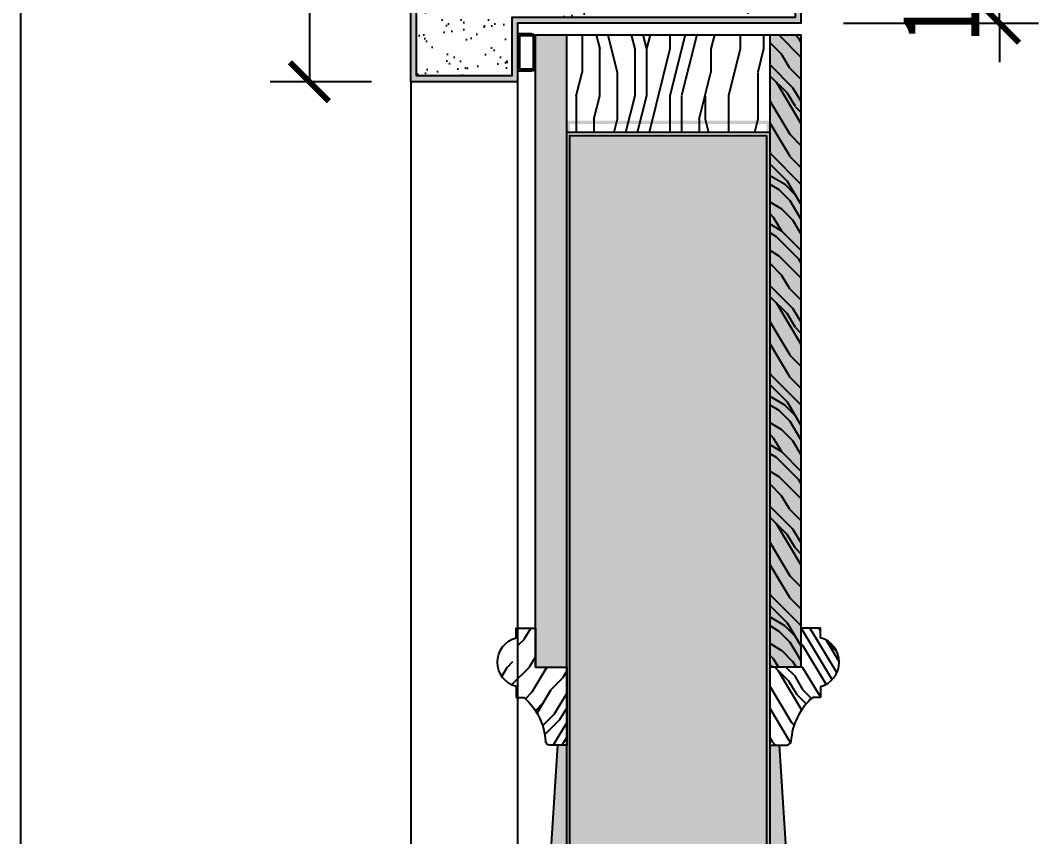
# Model space of a CAD drawing. Header units: millimetres. Extents: x 161920 to 181521, y -136232 to -127655.
# Drawn here: x 171160.9 to 171421.8, y -129039.7 to -128830.6 of the extents above; entities that cross this region are included whole.
import ezdxf

# ---------------------------------------------------------------- set-up
doc = ezdxf.new("R2010")
doc.units = ezdxf.units.MM
doc.header["$LTSCALE"] = 10
doc.header["$PDMODE"] = 3
doc.linetypes.add('AUDIT_D_050706142524-0', pattern=[0])
for name, color, linetype in [('D-Detail(节点图层)', 134, 'Continuous'), ('IDT-HATCH', 250, 'AUDIT_D_050706142524-0'), ('IRC-18Norm', 30, 'Continuous')]:
    doc.layers.add(name, color=color, linetype=linetype)
doc.styles.add('DIM', font='SimSun.ttf', dxfattribs={"width": 0.7})
doc.dimstyles.new('10', dxfattribs={"dimscale": 10, "dimtxt": 2, "dimasz": 1, "dimexe": 1, "dimexo": 1, "dimgap": 0.5, "dimtad": 1, "dimdec": 0, "dimzin": 0, "dimdsep": 46, "dimtxsty": 'DIM', "dimblk": 'ARCHTICK', "dimcen": 0, "dimclrd": 5, "dimclre": 5, "dimclrt": 35, "dimadec": 0, "dimazin": 0, "dimtfac": 0.5, "dimtdec": 0, "dimtix": 1, "dimtmove": 2, "dimatfit": 2, "dimldrblk": 'A', "dimfxl": 0, "dimtolj": 1, "dimtzin": 0, "dimlwd": -1, "dimlwe": -1, "dimarcsym": 0})

# ---------------------------------------------------------------- blocks, each defined once
blk = doc.blocks.new('ssdsdsggf')
at = {"layer": 'IDT-HATCH'}
h = blk.add_hatch(dxfattribs=at)
h.set_pattern_fill('木纹02', color=8, scale=10, angle=45, style=0, pattern_type=2)
h.set_pattern_definition([(45, (1434.317984681045, 3618.622296060334), (-28.2842712474619, 28.2842712474619), [8, -12, 4, -16]), (45, (1453.409867773073, 3639.128392714731), (-28.2842712474619, 28.2842712474619), [8, -32]), (45, (1449.167227085964, 3637.714179152375), (-28.2842712474619, 28.2842712474619), [4, -36]), (45, (1432.903771118676, 3622.864936747457), (-28.2842712474619, 28.2842712474619), [2, -28, 2, -8]), (45, (1441.389052492908, 3634.178645246444), (-28.2842712474619, 28.2842712474619), [8, -12, 2, -18]), (45, (1433.610877899868, 3627.814684215773), (-28.2842712474619, 28.2842712474619), [6, -34]), (45, (1439.974838930539, 3635.592858808828), (-28.2842712474619, 28.2842712474619), [12, -28]), (45, (1430.782450775114, 3627.814684215773), (-28.2842712474619, 28.2842712474619), [8, -32]), (45, (1441.389052492908, 3639.835499495923), (-28.2842712474619, 28.2842712474619), [20, -20]), (45, (1431.489557556291, 3632.76443168406), (-28.2842712474619, 28.2842712474619), [4, -12, 8, -16]), (45, (1450.581440648333, 3653.270528338457), (-28.2842712474619, 28.2842712474619), [8, -32]), (45, (1444.217479617662, 3648.32078087017), (-28.2842712474619, 28.2842712474619), [4, -36]), (45, (1437.853518586977, 3643.371033401883), (-28.2842712474619, 28.2842712474619), [4, -36]), (45, (1423.004276182059, 3629.93600455932), (-28.2842712474619, 28.2842712474619), [8, -32]), (45, (1436.439305024607, 3644.785246964238), (-28.2842712474619, 28.2842712474619), [8, -32]), (45, (1435.025091462223, 3646.199460526594), (-28.2842712474619, 28.2842712474619), [8, -8, 8, -16]), (45, (1427.95402365036, 3641.956819839499), (-28.2842712474619, 28.2842712474619), [4, -20, 8, -8]), (45, (1432.903771118676, 3648.32078087017), (-28.2842712474619, 28.2842712474619), [12, -28]), (45, (1431.489557556291, 3649.734994432554), (-28.2842712474619, 28.2842712474619), [8, -32]), (45, (1419.468742276127, 3639.128392714731), (-28.2842712474619, 28.2842712474619), [12, -16, 4, -8]), (45, (1418.054528713757, 3640.542606277115), (-28.2842712474619, 28.2842712474619), [20, -20]), (45, (1434.317984681045, 3658.220275806802), (-28.2842712474619, 28.2842712474619), [4, -36]), (45, (1425.12559652562, 3650.442101213746), (-28.2842712474619, 28.2842712474619), [8, -32]), (45, (1418.76163549495, 3645.492353745401), (-28.2842712474619, 28.2842712474619), [4, -16, 4, -16]), (45, (1415.226101589018, 3643.371033401883), (-28.2842712474619, 28.2842712474619), [4, -12, 8, -16]), (45, (1420.175849057305, 3649.734994432554), (-28.2842712474619, 28.2842712474619), [4, -20, 4, -12]), (45, (1425.12559652562, 3656.098955463225), (-28.2842712474619, 28.2842712474619), [12, -28]), (45, (1412.397674464264, 3646.199460526594), (-28.2842712474619, 28.2842712474619), [8, -32]), (45, (1425.832703306813, 3661.048702931512), (-28.2842712474619, 28.2842712474619), [4, -36]), (45, (1430.782450775114, 3667.412663962212), (-28.2842712474619, 28.2842712474619), [4, -36]), (59.03624347, (1451.995654210717, 3640.542606277115), (28.28427124768914, 28.28427124562037), [4.12, -160.80422104]), (59.03624347, (1448.460120304786, 3649.734994432554), (28.28427124768914, 28.28427124562037), [4.12, -160.80422104]), (59.03624347, (1428.661130431552, 3663.87713005628), (28.28427124768914, 28.28427124562037), [4.12, -160.80422104]), (59.03624347, (1430.782450775114, 3644.785246964238), (28.28427124768914, 28.28427124562037), [4.12, -160.80422104]), (59.03624347, (1432.196664337484, 3654.684741900841), (28.28427124768914, 28.28427124562037), [4.12, -160.80422104]), (59.03624347, (1437.146411805799, 3655.391848682033), (28.28427124768914, 28.28427124562037), [4.12, -160.80422104]), (59.03624347, (1418.054528713757, 3646.199460526594), (28.28427124768914, 28.28427124562037), [4.12, -160.80422104]), (59.03624347, (1430.782450775114, 3656.098955463225), (28.28427124768914, 28.28427124562037), [4.12, -160.80422104]), (59.03624347, (1447.045906742402, 3651.149207994909), (28.28427124768914, 28.28427124562037), [8.24, -156.68422104]), (59.03624347, (1442.096159274101, 3650.442101213746), (28.28427124768914, 28.28427124562037), [8.24, -156.68422104]), (59.03624347, (1440.681945711731, 3651.856314776101), (28.28427124768914, 28.28427124562037), [8.24, -156.68422104]), (210.96375653, (1441.389052492908, 3634.178645246444), (-28.28427124562037, -28.28427124768914), [4.119999999999999, -8.239999999999998, 4.119999999999999, -148.44422104]), (210.96375653, (1431.489557556291, 3632.76443168406), (-28.28427124562037, -28.28427124768914), [4.119999999999999, -160.80422104]), (210.96375653, (1418.76163549495, 3645.492353745401), (-28.28427124562037, -28.28427124768914), [8.239999999999998, -156.68422104]), (239.03624347, (1453.409867773073, 3639.128392714731), (-28.28427124768914, -28.28427124562037), [4.119999999999999, -160.80422104]), (30.96375652999995, (1459.066722022581, 3644.785246964238), (28.28427124562038, 28.28427124768913), [4.119999999999999, -160.80422104]), (30.96375652999995, (1440.681945711731, 3646.199460526594), (28.28427124562038, 28.28427124768913), [4.119999999999999, -160.80422104]), (30.96375652999995, (1441.389052492908, 3656.806062244417), (28.28427124562038, 28.28427124768913), [4.119999999999999, -160.80422104]), (30.96375652999995, (1427.95402365036, 3647.613674088978), (28.28427124562038, 28.28427124768913), [4.119999999999999, -160.80422104]), (30.96375652999995, (1421.590062619689, 3648.32078087017), (28.28427124562038, 28.28427124768913), [4.119999999999999, -160.80422104]), (30.96375652999995, (1423.004276182059, 3652.563421557294), (28.28427124562038, 28.28427124768913), [4.119999999999999, -160.80422104]), (30.96375652999995, (1427.95402365036, 3647.613674088978), (28.28427124562038, 28.28427124768913), [4.119999999999999, -160.80422104]), (30.96375652999995, (1432.196664337484, 3660.34159615032), (28.28427124562038, 28.28427124768913), [16.48, -148.44422104]), (30.96375652999995, (1434.317984681045, 3624.279150309812), (28.28427124562038, 28.28427124768913), [16.48, -148.44422104]), (30.96375652999995, (1435.025091462223, 3629.228897778128), (28.28427124562038, 28.28427124768913), [16.48, -148.44422104]), (30.96375652999995, (1436.439305024607, 3633.471538465252), (28.28427124562038, 28.28427124768913), [4.119999999999999, -8.239999999999998, 8.239999999999998, -144.32422104]), (30.96375652999995, (1434.317984681045, 3635.592858808828), (28.28427124562038, 28.28427124768913), [8.239999999999998, -8.239999999999998, 8.239999999999998, -140.20422104]), (30.96375652999995, (1428.661130431552, 3635.592858808828), (28.28427124562038, 28.28427124768913), [16.48, -148.44422104]), (30.96375652999995, (1423.711382963236, 3634.885752027636), (28.28427124562038, 28.28427124768913), [16.48, -148.44422104]), (30.96375652999995, (1422.297169400881, 3636.299965589991), (28.28427124562038, 28.28427124768913), [16.48, -148.44422104]), (30.96375652999995, (1433.610877899868, 3664.584236837472), (28.28427124562038, 28.28427124768913), [4.119999999999999, -160.80422104]), (30.96376752999999, (1433.610877899868, 3670.241091086951), (28.2842658154296, 28.28427667787887), [8.24, -156.68422104]), (30.96376752999999, (1418.054528713757, 3651.856314776101), (28.2842658154296, 28.28427667787887), [8.24, -156.68422104]), (30.96375753000003, (1439.974838930539, 3624.279150309812), (28.28427075196671, 28.2842717413428), [16.48, -148.44422104]), (30.96375753000003, (1437.146411805799, 3661.048702931512), (28.28427075196671, 28.2842717413428), [12.36, -152.56422104]), (30.96375753000003, (1442.096159274101, 3661.755809712704), (28.28427075196671, 28.2842717413428), [24.72, -140.20422104])])
edge = h.paths.add_edge_path()
edge.add_arc((55979.39305851867, -119555.1757793794), 16.3029122841269, 241.49248812038348, 250.7276556860831, ccw=False)
edge.add_arc((55979.37967211842, -119555.2540906065), 16.22772716918005, 220.9185292841003, 241.40205699300918, ccw=False)
edge.add_line((55967.11732496107, -119565.8830120603), (55967.11732496107, -119563.8830120603))
edge.add_line((55967.11732496107, -119563.8830120603), (55964.36732496105, -119563.8830120603))
edge.add_arc((55958.11732496105, -119565.6004663499), 6.481677964616869, 15.36520759784268, 164.6347924021573)
edge.add_line((55951.86732496105, -119563.8830120603), (55949.36732496105, -119563.8830120603))
edge.add_line((55949.36732496105, -119563.8830120603), (55949.36732496105, -119568.8830120603))
edge.add_line((55949.36732496105, -119568.8830120603), (55959.36732496105, -119568.8830120603))
edge.add_line((55959.36732496105, -119568.8830120603), (55959.36732496105, -119576.8830120603))
edge.add_line((55959.36732496105, -119576.8830120603), (55979.36732496105, -119576.8830120603))
edge.add_line((55979.36732496105, -119576.8830120603), (55979.36732496108, -119571.4699575336))
edge.add_arc((55979.75767708227, -119552.8609592611), 18.61309193777993, 252.0201423478587, 268.7983098703108, ccw=False)
at = {"layer": 'IRC-18Norm', "color": 2}
for p, q in [((55964.36732502887, -119563.8830120603, -3.585234520345086e-09), (55967.11732496105, -119563.8830120603, -3.585234520345086e-09)), ((55967.11732496105, -119563.8830120603, -3.585234520345086e-09), (55967.11732496105, -119565.8830120603, -3.585234520345086e-09))]:
    blk.add_line(p, q, dxfattribs=at)
at = {"layer": 'IRC-18Norm', "color": 2, "elevation": -3.585234520344903e-09}
blk.add_lwpolyline([(55951.86732496105, -119563.8830120603), (55949.36732496105, -119563.8830120603), (55949.36732496105, -119568.8830120603), (55959.36732496105, -119568.8830120603), (55959.36732496105, -119576.8830120603), (55979.36732496105, -119576.8830120603), (55979.36732496107, -119572.4976460992)], dxfattribs=at)
at = {"layer": 'IRC-18Norm', "color": 2}
for centre, radius, start, end in [((55958.11732496072, -119565.6004663495, -3.585234520345086e-09), 6.481677964208123, 15.36520756988729, 164.6347924050945), ((55979.33232733947, -119555.3128921416, -3.58523452034527e-09), 16.15344292092637, 220.8709191469896, 266.6889113185287), ((55978.18659283027, -119572.6058000652, -3.585234520344537e-09), 1.185675185306872, 5.233635352493456, 79.66292120064189)]:
    blk.add_arc(centre, radius, start, end, dxfattribs=at)
blk = doc.blocks.new('_ArchTick')
at = {"color": 0, "linetype": 'ByBlock', "const_width": 0.15}
blk.add_lwpolyline([(-0.5, -0.5), (0.5, 0.5)], dxfattribs=at)
blk = doc.blocks.new('*D107')
at = {"layer": 'D-Detail(节点图层)', "color": 5, "ltscale": 0.15}
for p, q in [((171250.9189878746, -128776.2911191786), (171224.960568054, -128776.2911191786)), ((171234.960568054, -128776.2911191786), (171234.960568054, -128846.2911191788)), ((171250.9189878747, -128846.2911191788), (171224.960568054, -128846.2911191788))]:
    blk.add_line(p, q, dxfattribs=at)
at = {"layer": 'Defpoints', "color": 0, "ltscale": 0.15}
for p in [(171260.9189878746, -128776.2911191786), (171234.960568054, -128846.2911191788), (171260.9189878747, -128846.2911191788)]:
    blk.add_point(p, dxfattribs=at)
at = {"layer": 'D-Detail(节点图层)', "color": 5, "ltscale": 0.15, "xscale": 10, "yscale": 10, "zscale": 10}
for p, rotation in [((171234.960568054, -128776.2911191786), 90), ((171234.960568054, -128846.2911191788), 270)]:
    blk.add_blockref('_ArchTick', p, dxfattribs=dict(at, rotation=rotation))
at = {"layer": 'D-Detail(节点图层)', "color": 35, "ltscale": 0.15, "insert": (171219.960568054, -128811.2911191787), "char_height": 20, "attachment_point": 5, "rotation": 90, "style": 'DIM'}
blk.add_mtext('\\A1;70', dxfattribs=at)
blk = doc.blocks.new('A')
for p, q in [((-1.435067392276324, 1.147654099946521), (-1.089590771724033, 1.437450103912852)), ((-1.089590771724033, 1.437450103912852), (0, 0)), ((-1.435067392276324, 1.147654099946521), (-0.3688396396728422, 0)), ((-0.3688396396728422, 3.637978807091713e-12), (-2.127066897330224, 0)), ((-1.435067392276324, -1.147654099946521), (-0.3688396396728422, 0)), ((-1.089590771724033, -1.437450103912852), (0, 0)), ((-1.435067392276324, -1.147654099946521), (-1.089590771724033, -1.437450103912852))]:
    blk.add_line(p, q)
for points in [[(-1.435067392276324, 1.147654099946521), (-1.089590771724033, 1.437450103912852), (-0.3688396396728422, 0), (0, 0)], [(-1.435067392276324, -1.147654099946521), (-1.089590771724033, -1.437450103912852), (-0.3688396396728422, 0), (0, 0)]]:
    blk.add_solid(points)
blk = doc.blocks.new('*D105')
at = {"layer": 'D-Detail(节点图层)', "color": 5, "ltscale": 0.15}
for p, q in [((171411.8100543781, -128821.2911191811), (171411.8100543781, -128811.2911191811)), ((171371.8100543781, -128821.2911191811), (171421.8100543781, -128821.2911191811)), ((171411.8100543781, -128831.2911191807), (171411.8100543781, -128821.2911191811)), ((171371.8100543781, -128831.2911191807), (171421.8100543781, -128831.2911191807)), ((171411.8100543781, -128831.2911191807), (171411.8100543781, -128841.2911191807))]:
    blk.add_line(p, q, dxfattribs=at)
at = {"layer": 'Defpoints', "color": 0, "ltscale": 0.15}
for p in [(171360.919303911, -128821.2911191811), (171411.8100543781, -128821.2911191811), (171360.9189878865, -128831.2911191807)]:
    blk.add_point(p, dxfattribs=at)
at = {"layer": 'D-Detail(节点图层)', "color": 5, "ltscale": 0.15, "xscale": 10, "yscale": 10, "zscale": 10}
for p, rotation in [((171411.8100543781, -128821.2911191811), 270), ((171411.8100543781, -128831.2911191807), 90)]:
    blk.add_blockref('_ArchTick', p, dxfattribs=dict(at, rotation=rotation))
at = {"layer": 'D-Detail(节点图层)', "color": 35, "ltscale": 0.15, "insert": (171396.8100543781, -128826.2911191809), "char_height": 20, "attachment_point": 5, "rotation": 90, "style": 'DIM'}
blk.add_mtext('\\A1;10', dxfattribs=at)

msp = doc.modelspace()

# ---------------------------------------------------------------- hatches: boundary and pattern name
at = {"layer": 'D-Detail(节点图层)', "ltscale": 0.15}
h = msp.add_hatch(color=251, dxfattribs=at)
h.paths.add_polyline_path([(171359.4189878864, -128776.2911191786), (171360.9189878863, -128776.2911191786), (171360.9189878864, -128831.2911191807), (171288.303155533, -128831.2911191787), (171288.303155533, -128846.2911191787), (171260.9189878746, -128846.2911191788), (171260.9189878746, -128776.2911191786)])
edge = h.paths.add_edge_path(flags=16)
edge.add_line((171262.4189878746, -128844.7911191788), (171262.4189878746, -128777.7911191788))
edge.add_line((171262.4189878746, -128777.7911191788), (171359.4189878861, -128777.7911191807))
edge.add_line((171359.4189878861, -128777.7911191807), (171359.4189878861, -128829.7911191807))
edge.add_line((171359.4189878861, -128829.7911191807), (171286.803155533, -128829.7911191787))
edge.add_line((171286.803155533, -128829.7911191787), (171286.803155533, -128844.7911191787))
edge.add_line((171286.803155533, -128844.7911191787), (171262.4189878746, -128844.7911191788))
edge.add_line((171262.4189878746, -128844.7911191788), (171262.4189878746, -128777.7911191788))
h = msp.add_hatch(dxfattribs=at)
h.set_pattern_fill('AR-SAND', color=251, scale=3, style=0)
h.set_pattern_definition([(37.50000000000001, (111721.7184378929, -9448.663800461218), (-0.2400046943976075, 7.341198559940135), [0, -5.7912, 0, -6.477, 0, -6.19125]), (7.499999999999999, (111721.7184378929, -9448.663800461218), (6.742849247070039, 10.75237650852531), [0, -3.1242, 0, -5.2197, 0, -2.00025]), (327.5, (111717.0321378929, -9448.663800461218), (11.86488555362187, 0.02155777017818417), [0, -1.905, 0, -6.858000000000001, 0, -8.9535]), (317.5, (111717.0321378929, -9448.663800461218), (11.45334678708446, 3.343939848858243), [0, -0.9525, 0, -4.4958, 0, -5.1435])])
edge = h.paths.add_edge_path()
edge.add_line((171262.4189878746, -128844.7911191788), (171262.4189878746, -128777.7911191788))
edge.add_line((171262.4189878746, -128777.7911191788), (171359.4189878861, -128777.7911191807))
edge.add_line((171359.4189878861, -128777.7911191807), (171359.4189878861, -128829.7911191807))
edge.add_line((171359.4189878861, -128829.7911191807), (171286.803155533, -128829.7911191787))
edge.add_line((171286.803155533, -128829.7911191787), (171286.803155533, -128844.7911191787))
edge.add_line((171286.803155533, -128844.7911191787), (171262.4189878746, -128844.7911191788))
edge.add_line((171262.4189878746, -128844.7911191788), (171262.4189878746, -128777.7911191788))
h = msp.add_hatch(dxfattribs=at)
h.set_pattern_fill('FB木纹中SC300', color=251, scale=10, angle=315, style=0, pattern_type=2)
h.set_pattern_definition([(315, (111721.7184378929, -9448.663800461218), (28.28427124746191, 28.28427124746189), [8, -12, 4, -16]), (315, (111742.2245345473, -9467.75568355326), (28.28427124746191, 28.28427124746189), [8, -32]), (315, (111740.810320985, -9463.513042866136), (28.28427124746191, 28.28427124746189), [4, -36]), (315, (111725.96107858, -9447.249586898848), (28.28427124746191, 28.28427124746189), [2, -28, 2, -8]), (315, (111737.274787079, -9455.73486827308), (28.28427124746191, 28.28427124746189), [8, -12, 2, -18]), (315, (111730.9108260483, -9447.956693680026), (28.28427124746191, 28.28427124746189), [6, -34]), (315, (111738.6890006414, -9454.320654710711), (28.28427124746191, 28.28427124746189), [12, -28]), (315, (111730.9108260483, -9445.128266555286), (28.28427124746191, 28.28427124746189), [8, -32]), (315, (111742.9316413285, -9455.73486827308), (28.28427124746191, 28.28427124746189), [20, -20]), (315, (111735.8605735166, -9445.835373336478), (28.28427124746191, 28.28427124746189), [4, -12, 8, -16]), (315, (111756.366670171, -9464.927256428506), (28.28427124746191, 28.28427124746189), [8, -32]), (315, (111751.4169227027, -9458.563295397835), (28.28427124746191, 28.28427124746189), [4, -36]), (315, (111746.4671752344, -9452.19933436715), (28.28427124746191, 28.28427124746189), [4, -36]), (315, (111733.0321463919, -9437.350091962231), (28.28427124746191, 28.28427124746189), [8, -32]), (315, (111747.8813887968, -9450.78512080478), (28.28427124746191, 28.28427124746189), [8, -32]), (315, (111749.2956023592, -9449.37090724241), (28.28427124746191, 28.28427124746189), [8, -8, 8, -16]), (315, (111745.0529616721, -9442.299839430532), (28.28427124746191, 28.28427124746189), [4, -20, 8, -8]), (315, (111751.4169227027, -9447.249586898848), (28.28427124746191, 28.28427124746189), [12, -28]), (315, (111752.8311362651, -9445.835373336478), (28.28427124746191, 28.28427124746189), [8, -32]), (315, (111742.2245345473, -9433.8145580563), (28.28427124746191, 28.28427124746189), [12, -16, 4, -8]), (315, (111743.6387481097, -9432.40034449393), (28.28427124746191, 28.28427124746189), [20, -20]), (315, (111761.3164176393, -9448.663800461218), (28.28427124746191, 28.28427124746189), [4, -36]), (315, (111753.5382430463, -9439.471412305793), (28.28427124746191, 28.28427124746189), [8, -32]), (315, (111748.588495578, -9433.107451275107), (28.28427124746191, 28.28427124746189), [4, -16, 4, -16]), (315, (111746.4671752344, -9429.571917369176), (28.28427124746191, 28.28427124746189), [4, -12, 8, -16]), (315, (111752.8311362651, -9434.521664837492), (28.28427124746191, 28.28427124746189), [4, -20, 4, -12]), (315, (111759.1950972958, -9439.471412305793), (28.28427124746191, 28.28427124746189), [12, -28]), (315, (111749.2956023592, -9426.743490244437), (28.28427124746191, 28.28427124746189), [8, -32]), (315, (111764.1448447641, -9440.178519086985), (28.28427124746191, 28.28427124746189), [4, -36]), (315, (111770.5088057948, -9445.128266555286), (28.28427124746191, 28.28427124746189), [4, -36]), (329.03624347, (111743.6387481097, -9466.341469990875), (28.28427124562037, -28.28427124768915), [4.12, -160.80422104]), (329.03624347, (111752.8311362651, -9462.805936084944), (28.28427124562037, -28.28427124768915), [4.12, -160.80422104]), (329.03624347, (111766.9732718889, -9443.006946211724), (28.28427124562037, -28.28427124768915), [4.12, -160.80422104]), (329.03624347, (111747.8813887968, -9445.128266555286), (28.28427124562037, -28.28427124768915), [4.12, -160.80422104]), (329.03624347, (111757.7808837334, -9446.542480117656), (28.28427124562037, -28.28427124768915), [4.12, -160.80422104]), (329.03624347, (111758.4879905146, -9451.492227585957), (28.28427124562037, -28.28427124768915), [4.12, -160.80422104]), (329.03624347, (111749.2956023592, -9432.40034449393), (28.28427124562037, -28.28427124768915), [4.12, -160.80422104]), (329.03624347, (111759.1950972958, -9445.128266555286), (28.28427124562037, -28.28427124768915), [4.12, -160.80422104]), (329.03624347, (111754.2453498275, -9461.391722522574), (28.28427124562037, -28.28427124768915), [8.24, -156.68422104]), (329.03624347, (111753.5382430463, -9456.441975054273), (28.28427124562037, -28.28427124768915), [8.24, -156.68422104]), (329.03624347, (111754.9524566087, -9455.027761491903), (28.28427124562037, -28.28427124768915), [8.24, -156.68422104]), (120.96375653, (111737.274787079, -9455.73486827308), (-28.28427124768914, 28.28427124562037), [4.12, -8.24, 4.12, -148.44422104]), (120.96375653, (111735.8605735166, -9445.835373336478), (-28.28427124768914, 28.28427124562037), [4.12, -160.80422104]), (120.96375653, (111748.588495578, -9433.107451275107), (-28.28427124768914, 28.28427124562037), [8.24, -156.68422104]), (149.03624347, (111742.2245345473, -9467.75568355326), (-28.28427124562037, 28.28427124768915), [4.12, -160.80422104]), (300.96375653, (111747.8813887968, -9473.412537802753), (28.28427124768913, -28.28427124562039), [4.119999999999992, -160.8042210399998]), (300.96375653, (111749.2956023592, -9455.027761491903), (28.28427124768913, -28.28427124562039), [4.119999999999992, -160.8042210399998]), (300.96375653, (111759.902204077, -9455.73486827308), (28.28427124768913, -28.28427124562039), [4.119999999999992, -160.8042210399998]), (300.96375653, (111750.7098159216, -9442.299839430532), (28.28427124768913, -28.28427124562039), [4.119999999999992, -160.8042210399998]), (300.96375653, (111751.4169227027, -9435.935878399861), (28.28427124768913, -28.28427124562039), [4.119999999999992, -160.8042210399998]), (300.96375653, (111755.6595633899, -9437.350091962231), (28.28427124768913, -28.28427124562039), [4.119999999999992, -160.8042210399998]), (300.96375653, (111750.7098159216, -9442.299839430532), (28.28427124768913, -28.28427124562039), [4.119999999999992, -160.8042210399998]), (300.96375653, (111763.4377379829, -9446.542480117656), (28.28427124768913, -28.28427124562039), [16.47999999999997, -148.4442210399997]), (300.96375653, (111727.3752921424, -9448.663800461218), (28.28427124768913, -28.28427124562039), [16.47999999999997, -148.4442210399997]), (300.96375653, (111732.3250396107, -9449.37090724241), (28.28427124768913, -28.28427124562039), [16.47999999999997, -148.4442210399997]), (300.96375653, (111736.5676802978, -9450.78512080478), (28.28427124768913, -28.28427124562039), [4.119999999999992, -8.239999999999984, 8.239999999999984, -144.3242210399997]), (300.96375653, (111738.6890006414, -9448.663800461218), (28.28427124768913, -28.28427124562039), [8.239999999999984, -8.239999999999984, 8.239999999999984, -140.2042210399998]), (300.96375653, (111738.6890006414, -9443.006946211724), (28.28427124768913, -28.28427124562039), [16.47999999999997, -148.4442210399997]), (300.96375653, (111737.9818938602, -9438.057198743423), (28.28427124768913, -28.28427124562039), [16.47999999999997, -148.4442210399997]), (300.96375653, (111739.3961074226, -9436.642985181054), (28.28427124768913, -28.28427124562039), [16.47999999999997, -148.4442210399997]), (300.96375653, (111767.68037867, -9447.956693680026), (28.28427124768913, -28.28427124562039), [4.119999999999992, -160.8042210399998]), (300.96376753, (111773.3372329195, -9447.956693680026), (28.28427667787887, -28.2842658154296), [8.24, -156.68422104]), (300.96376753, (111754.9524566087, -9432.40034449393), (28.28427667787887, -28.2842658154296), [8.24, -156.68422104]), (300.96375753, (111727.3752921424, -9454.320654710711), (28.2842717413428, -28.28427075196671), [16.48, -148.44422104]), (300.96375753, (111764.1448447641, -9451.492227585957), (28.2842717413428, -28.28427075196671), [12.36, -152.56422104]), (300.96375753, (111764.8519515453, -9456.441975054273), (28.2842717413428, -28.28427075196671), [24.72, -140.20422104])])
h.paths.add_polyline_path([(171300.9193147867, -128834.2911191789), (171292.9193147867, -128834.0558423681), (171292.9193147867, -128996.2911191787), (171300.9193147867, -128996.2911191787)])
h.paths.add_polyline_path([(171300.9193520933, -129016.2911191787), (171298.5062602603, -129016.2911191839), (171295.9572894703, -129056.2911191761), (171292.9193147867, -129056.2911199629), (171292.9195388198, -129921.2912481625), (171295.9574555746, -129921.2912481625), (171298.5064263649, -129961.2912481599), (171300.9195426595, -129961.2912481599)])
h = msp.add_hatch(dxfattribs=at)
h.set_pattern_fill('FB木纹中SC300', color=251, scale=15, angle=-90.00000000000001, style=0, pattern_type=2)
h.set_pattern_definition([(270, (290929.8023268726, -72983.92366523815), (60, -1.10214571844014e-14), [12, -18, 6, -24]), (270, (290931.3023268726, -73025.92366523815), (60, -1.10214571844014e-14), [12, -48]), (270, (290934.3023268726, -73019.92366523815), (60, -1.10214571844014e-14), [6, -54]), (270, (290935.8023268726, -72986.92366523815), (60, -1.10214571844014e-14), [3, -42, 3, -12]), (270, (290938.8023268726, -73007.92366523815), (60, -1.10214571844014e-14), [12, -18, 3, -27]), (270, (290940.3023268726, -72992.92366523815), (60, -1.10214571844014e-14), [9, -51]), (270, (290941.8023268726, -73007.92366523815), (60, -1.10214571844014e-14), [18, -42]), (270, (290943.3023268726, -72989.92366523815), (60, -1.10214571844014e-14), [12, -48]), (270, (290944.8023268726, -73013.92366523815), (60, -1.10214571844014e-14), [30, -30]), (270, (290947.8023268726, -72995.92366523815), (60, -1.10214571844014e-14), [6, -18, 12, -24]), (270, (290949.3023268726, -73037.92366523815), (60, -1.10214571844014e-14), [12, -48]), (270, (290950.8023268726, -73025.92366523815), (60, -1.10214571844014e-14), [6, -54]), (270, (290952.3023268726, -73013.92366523815), (60, -1.10214571844014e-14), [6, -54]), (270, (290953.8023268726, -72983.92366523815), (60, -1.10214571844014e-14), [12, -48]), (270, (290955.3023268726, -73013.92366523815), (60, -1.10214571844014e-14), [12, -48]), (270, (290958.3023268726, -73013.92366523815), (60, -1.10214571844014e-14), [12, -12, 12, -24]), (270, (290961.3023268726, -73001.92366523815), (60, -1.10214571844014e-14), [6, -30, 12, -12]), (270, (290962.8023268726, -73013.92366523815), (60, -1.10214571844014e-14), [18, -42]), (270, (290965.8023268726, -73013.92366523815), (60, -1.10214571844014e-14), [12, -48]), (270, (290967.3023268726, -72989.92366523815), (60, -1.10214571844014e-14), [18, -24, 6, -12]), (270, (290970.3023268726, -72989.92366523815), (60, -1.10214571844014e-14), [30, -30]), (270, (290971.8023268726, -73025.92366523815), (60, -1.10214571844014e-14), [6, -54]), (270, (290973.3023268726, -73007.92366523815), (60, -1.10214571844014e-14), [12, -48]), (270, (290974.8023268726, -72995.92366523815), (60, -1.10214571844014e-14), [6, -24, 6, -24]), (270, (290976.3023268726, -72989.92366523815), (60, -1.10214571844014e-14), [6, -18, 12, -24]), (270, (290977.8023268726, -73001.92366523815), (60, -1.10214571844014e-14), [6, -30, 6, -18]), (270, (290979.3023268726, -73013.92366523815), (60, -1.10214571844014e-14), [18, -42]), (270, (290982.3023268726, -72989.92366523815), (60, -1.10214571844014e-14), [12, -48]), (270, (290983.8023268726, -73019.92366523815), (60, -1.10214571844014e-14), [6, -54]), (270, (290985.3023268726, -73031.92366523815), (60, -1.10214571844014e-14), [6, -54]), (284.03624347, (290934.3023268726, -73025.92366523815), (-2.194265799333565e-09, -59.99999999828779), [6.18, -241.20633156]), (284.03624347, (290947.8023268726, -73031.92366523815), (-2.194265799333565e-09, -59.99999999828779), [6.18, -241.20633156]), (284.03624347, (290983.8023268726, -73025.92366523815), (-2.194265799333565e-09, -59.99999999828779), [6.18, -241.20633156]), (284.03624347, (290961.3023268726, -73007.92366523815), (-2.194265799333565e-09, -59.99999999828779), [6.18, -241.20633156]), (284.03624347, (290970.3023268726, -73019.92366523815), (-2.194265799333565e-09, -59.99999999828779), [6.18, -241.20633156]), (284.03624347, (290965.8023268726, -73025.92366523815), (-2.194265799333565e-09, -59.99999999828779), [6.18, -241.20633156]), (284.03624347, (290976.3023268726, -72995.92366523815), (-2.194265799333565e-09, -59.99999999828779), [6.18, -241.20633156]), (284.03624347, (290973.3023268726, -73019.92366523815), (-2.194265799333565e-09, -59.99999999828779), [6.18, -241.20633156]), (284.03624347, (290950.8023268726, -73031.92366523815), (-2.194265799333565e-09, -59.99999999828779), [12.36, -235.02633156]), (284.03624347, (290955.3023268726, -73025.92366523815), (-2.194265799333565e-09, -59.99999999828779), [12.36, -235.02633156]), (284.03624347, (290958.3023268726, -73025.92366523815), (-2.194265799333565e-09, -59.99999999828779), [12.36, -235.02633156]), (75.96375653000001, (290938.8023268726, -73007.92366523815), (-2.19426374043364e-09, 59.99999999828779), [6.179999999999994, -12.35999999999999, 6.179999999999994, -222.6663315599998]), (75.96375653000001, (290947.8023268726, -72995.92366523815), (-2.19426374043364e-09, 59.99999999828779), [6.179999999999994, -241.2063315599998]), (75.96375653000001, (290974.8023268726, -72995.92366523815), (-2.19426374043364e-09, 59.99999999828779), [12.35999999999999, -235.0263315599998]), (104.03624347, (290931.3023268726, -73025.92366523815), (2.194272460671713e-09, 59.99999999828779), [6.18, -241.20633156]), (255.96375653, (290931.3023268726, -73037.92366523815), (2.194228768408365e-09, -59.9999999982878), [6.180000000000001, -241.20633156]), (255.96375653, (290952.3023268726, -73019.92366523815), (2.194228768408365e-09, -59.9999999982878), [6.180000000000001, -241.20633156]), (255.96375653, (290962.8023268726, -73031.92366523815), (2.194228768408365e-09, -59.9999999982878), [6.180000000000001, -241.20633156]), (255.96375653, (290967.3023268726, -73007.92366523815), (2.194228768408365e-09, -59.9999999982878), [6.180000000000001, -241.20633156]), (255.96375653, (290974.8023268726, -73001.92366523815), (2.194228768408365e-09, -59.9999999982878), [6.180000000000001, -241.20633156]), (255.96375653, (290977.8023268726, -73007.92366523815), (2.194228768408365e-09, -59.9999999982878), [6.180000000000001, -241.20633156]), (255.96375653, (290967.3023268726, -73007.92366523815), (2.194228768408365e-09, -59.9999999982878), [6.180000000000001, -241.20633156]), (255.96375653, (290976.3023268726, -73025.92366523815), (2.194228768408365e-09, -59.9999999982878), [24.72, -222.66633156]), (255.96375653, (290935.8023268726, -72989.92366523815), (2.194228768408365e-09, -59.9999999982878), [24.72, -222.66633156]), (255.96375653, (290940.3023268726, -72995.92366523815), (2.194228768408365e-09, -59.9999999982878), [24.72, -222.66633156]), (255.96375653, (290943.3023268726, -73001.92366523815), (2.194228768408365e-09, -59.9999999982878), [6.180000000000001, -12.36, 12.36, -216.48633156]), (255.96375653, (290947.8023268726, -73001.92366523815), (2.194228768408365e-09, -59.9999999982878), [12.36, -12.36, 12.36, -210.30633156]), (255.96375653, (290953.8023268726, -72995.92366523815), (2.194228768408365e-09, -59.9999999982878), [24.72, -222.66633156]), (255.96375653, (290958.3023268726, -72989.92366523815), (2.194228768408365e-09, -59.9999999982878), [24.72, -222.66633156]), (255.96375653, (290961.3023268726, -72989.92366523815), (2.194228768408365e-09, -59.9999999982878), [24.72, -222.66633156]), (255.96375653, (290979.3023268726, -73031.92366523815), (2.194228768408365e-09, -59.9999999982878), [6.180000000000001, -241.20633156]), (255.96376753, (290985.3023268726, -73037.92366523815), (1.152136731083248e-05, -59.99999999828668), [12.36, -235.02633156]), (255.96376753, (290982.3023268726, -73001.92366523815), (1.152136731083248e-05, -59.99999999828668), [12.36, -235.02633156]), (255.96375753, (290929.8023268726, -72995.92366523815), (1.049391810750981e-06, -59.99999999828778), [24.72, -222.66633156]), (255.96375753, (290971.8023268726, -73031.92366523815), (1.049391810750981e-06, -59.99999999828778), [18.54, -228.84633156]), (255.96375753, (290967.3023268726, -73037.92366523815), (1.049391810750981e-06, -59.99999999828778), [37.08, -210.30633156])])
h.paths.add_polyline_path([(171352.9193148123, -128859.2911191789), (171352.9193148123, -128834.2911191789), (171300.9193147867, -128834.2911191789), (171300.9193147867, -128859.2911191789)])
h = msp.add_hatch(dxfattribs=at)
h.set_pattern_fill('FB木纹中SC300', color=251, scale=10, angle=315, style=0, pattern_type=2)
h.set_pattern_definition([(225, (230932.1203474122, -9448.663800461218), (-28.28427124746191, 28.28427124746189), [8, -12, 4, -16]), (225, (230911.6142507578, -9467.75568355326), (-28.28427124746191, 28.28427124746189), [8, -32]), (225, (230913.0284643201, -9463.513042866136), (-28.28427124746191, 28.28427124746189), [4, -36]), (225, (230927.8777067251, -9447.249586898848), (-28.28427124746191, 28.28427124746189), [2, -28, 2, -8]), (225, (230916.5639982261, -9455.73486827308), (-28.28427124746191, 28.28427124746189), [8, -12, 2, -18]), (225, (230922.9279592568, -9447.956693680026), (-28.28427124746191, 28.28427124746189), [6, -34]), (225, (230915.1497846637, -9454.320654710711), (-28.28427124746191, 28.28427124746189), [12, -28]), (225, (230922.9279592568, -9445.128266555286), (-28.28427124746191, 28.28427124746189), [8, -32]), (225, (230910.9071439766, -9455.73486827308), (-28.28427124746191, 28.28427124746189), [20, -20]), (225, (230917.9782117885, -9445.835373336478), (-28.28427124746191, 28.28427124746189), [4, -12, 8, -16]), (225, (230897.472115134, -9464.927256428506), (-28.28427124746191, 28.28427124746189), [8, -32]), (225, (230902.4218626024, -9458.563295397835), (-28.28427124746191, 28.28427124746189), [4, -36]), (225, (230907.3716100707, -9452.19933436715), (-28.28427124746191, 28.28427124746189), [4, -36]), (225, (230920.8066389132, -9437.350091962231), (-28.28427124746191, 28.28427124746189), [8, -32]), (225, (230905.9573965083, -9450.78512080478), (-28.28427124746191, 28.28427124746189), [8, -32]), (225, (230904.5431829459, -9449.37090724241), (-28.28427124746191, 28.28427124746189), [8, -8, 8, -16]), (225, (230908.7858236331, -9442.299839430532), (-28.28427124746191, 28.28427124746189), [4, -20, 8, -8]), (225, (230902.4218626024, -9447.249586898848), (-28.28427124746191, 28.28427124746189), [12, -28]), (225, (230901.00764904, -9445.835373336478), (-28.28427124746191, 28.28427124746189), [8, -32]), (225, (230911.6142507578, -9433.8145580563), (-28.28427124746191, 28.28427124746189), [12, -16, 4, -8]), (225, (230910.2000371954, -9432.40034449393), (-28.28427124746191, 28.28427124746189), [20, -20]), (225, (230892.5223676657, -9448.663800461218), (-28.28427124746191, 28.28427124746189), [4, -36]), (225, (230900.3005422588, -9439.471412305793), (-28.28427124746191, 28.28427124746189), [8, -32]), (225, (230905.2502897271, -9433.107451275107), (-28.28427124746191, 28.28427124746189), [4, -16, 4, -16]), (225, (230907.3716100707, -9429.571917369176), (-28.28427124746191, 28.28427124746189), [4, -12, 8, -16]), (225, (230901.00764904, -9434.521664837492), (-28.28427124746191, 28.28427124746189), [4, -20, 4, -12]), (225, (230894.6436880093, -9439.471412305793), (-28.28427124746191, 28.28427124746189), [12, -28]), (225, (230904.5431829459, -9426.743490244437), (-28.28427124746191, 28.28427124746189), [8, -32]), (225, (230889.693940541, -9440.178519086985), (-28.28427124746191, 28.28427124746189), [4, -36]), (225, (230883.3299795103, -9445.128266555286), (-28.28427124746191, 28.28427124746189), [4, -36]), (210.96375653, (230910.2000371954, -9466.341469990875), (-28.28427124562037, -28.28427124768915), [4.12, -160.80422104]), (210.96375653, (230901.00764904, -9462.805936084944), (-28.28427124562037, -28.28427124768915), [4.12, -160.80422104]), (210.96375653, (230886.8655134163, -9443.006946211724), (-28.28427124562037, -28.28427124768915), [4.12, -160.80422104]), (210.96375653, (230905.9573965083, -9445.128266555286), (-28.28427124562037, -28.28427124768915), [4.12, -160.80422104]), (210.96375653, (230896.0579015717, -9446.542480117656), (-28.28427124562037, -28.28427124768915), [4.12, -160.80422104]), (210.96375653, (230895.3507947905, -9451.492227585957), (-28.28427124562037, -28.28427124768915), [4.12, -160.80422104]), (210.96375653, (230904.5431829459, -9432.40034449393), (-28.28427124562037, -28.28427124768915), [4.12, -160.80422104]), (210.96375653, (230894.6436880093, -9445.128266555286), (-28.28427124562037, -28.28427124768915), [4.12, -160.80422104]), (210.96375653, (230899.5934354776, -9461.391722522574), (-28.28427124562037, -28.28427124768915), [8.24, -156.68422104]), (210.96375653, (230900.3005422588, -9456.441975054273), (-28.28427124562037, -28.28427124768915), [8.24, -156.68422104]), (210.96375653, (230898.8863286964, -9455.027761491903), (-28.28427124562037, -28.28427124768915), [8.24, -156.68422104]), (59.03624347000002, (230916.5639982261, -9455.73486827308), (28.28427124768914, 28.28427124562037), [4.12, -8.24, 4.12, -148.44422104]), (59.03624347000002, (230917.9782117885, -9445.835373336478), (28.28427124768914, 28.28427124562037), [4.12, -160.80422104]), (59.03624347000002, (230905.2502897271, -9433.107451275107), (28.28427124768914, 28.28427124562037), [8.24, -156.68422104]), (30.96375652999999, (230911.6142507578, -9467.75568355326), (28.28427124562037, 28.28427124768915), [4.12, -160.80422104]), (239.03624347, (230905.9573965083, -9473.412537802753), (-28.28427124768913, -28.28427124562039), [4.119999999999998, -160.80422104]), (239.03624347, (230904.5431829459, -9455.027761491903), (-28.28427124768913, -28.28427124562039), [4.119999999999998, -160.80422104]), (239.03624347, (230893.9365812281, -9455.73486827308), (-28.28427124768913, -28.28427124562039), [4.119999999999998, -160.80422104]), (239.03624347, (230903.1289693835, -9442.299839430532), (-28.28427124768913, -28.28427124562039), [4.119999999999998, -160.80422104]), (239.03624347, (230902.4218626024, -9435.935878399861), (-28.28427124768913, -28.28427124562039), [4.119999999999998, -160.80422104]), (239.03624347, (230898.1792219152, -9437.350091962231), (-28.28427124768913, -28.28427124562039), [4.119999999999998, -160.80422104]), (239.03624347, (230903.1289693835, -9442.299839430532), (-28.28427124768913, -28.28427124562039), [4.119999999999998, -160.80422104]), (239.03624347, (230890.4010473222, -9446.542480117656), (-28.28427124768913, -28.28427124562039), [16.47999999999999, -148.4442210399999]), (239.03624347, (230926.4634931627, -9448.663800461218), (-28.28427124768913, -28.28427124562039), [16.47999999999999, -148.4442210399999]), (239.03624347, (230921.5137456944, -9449.37090724241), (-28.28427124768913, -28.28427124562039), [16.47999999999999, -148.4442210399999]), (239.03624347, (230917.2711050073, -9450.78512080478), (-28.28427124768913, -28.28427124562039), [4.119999999999998, -8.239999999999997, 8.239999999999997, -144.3242210399999]), (239.03624347, (230915.1497846637, -9448.663800461218), (-28.28427124768913, -28.28427124562039), [8.239999999999997, -8.239999999999997, 8.239999999999997, -140.20422104]), (239.03624347, (230915.1497846637, -9443.006946211724), (-28.28427124768913, -28.28427124562039), [16.47999999999999, -148.4442210399999]), (239.03624347, (230915.8568914449, -9438.057198743423), (-28.28427124768913, -28.28427124562039), [16.47999999999999, -148.4442210399999]), (239.03624347, (230914.4426778825, -9436.642985181054), (-28.28427124768913, -28.28427124562039), [16.47999999999999, -148.4442210399999]), (239.03624347, (230886.1584066351, -9447.956693680026), (-28.28427124768913, -28.28427124562039), [4.119999999999998, -160.80422104]), (239.03623247, (230880.5015523856, -9447.956693680026), (-28.28427667787887, -28.2842658154296), [8.24, -156.68422104]), (239.03623247, (230898.8863286964, -9432.40034449393), (-28.28427667787887, -28.2842658154296), [8.24, -156.68422104]), (239.03624247, (230926.4634931627, -9454.320654710711), (-28.2842717413428, -28.28427075196671), [16.48, -148.44422104]), (239.03624247, (230889.693940541, -9451.492227585957), (-28.2842717413428, -28.28427075196671), [12.36, -152.56422104]), (239.03624247, (230888.9868337598, -9456.441975054273), (-28.2842717413428, -28.28427075196671), [24.72, -140.20422104])])
h.paths.add_polyline_path([(171352.9193148123, -128834.2911191789), (171360.9189878864, -128834.2911191807), (171360.9194705184, -128996.2911191787), (171352.9194705184, -128996.2911191787)])
h.paths.add_polyline_path([(171352.9194332118, -129016.2911191787), (171355.3325250448, -129016.2911191839), (171357.8814958348, -129056.2911191761), (171360.9194705184, -129056.2911199629), (171360.9192464853, -129921.2912481625), (171357.8813297305, -129921.2912481625), (171355.3323589402, -129961.2912481599), (171352.9192426456, -129961.2912481599)])
h = msp.add_hatch(dxfattribs=at)
h.set_pattern_fill('FB木纹中SC300', color=251, scale=10, angle=-45.00000000000001, style=0, pattern_type=2)
h.set_pattern_definition([(315, (290929.8023268726, -72955.92366524001), (28.28427124746191, 28.28427124746189), [8, -12, 4, -16]), (315, (290950.3084235271, -72975.01554833204), (28.28427124746191, 28.28427124746189), [8, -32]), (315, (290948.8942099647, -72970.77290764493), (28.28427124746191, 28.28427124746189), [4, -36]), (315, (290934.0449675597, -72954.50945167764), (28.28427124746191, 28.28427124746189), [2, -28, 2, -8]), (315, (290945.3586760587, -72962.99473305188), (28.28427124746191, 28.28427124746189), [8, -12, 2, -18]), (315, (290938.994715028, -72955.21655845884), (28.28427124746191, 28.28427124746189), [6, -34]), (315, (290946.7728896211, -72961.58051948951), (28.28427124746191, 28.28427124746189), [12, -28]), (315, (290938.994715028, -72952.38813133408), (28.28427124746191, 28.28427124746189), [8, -32]), (315, (290951.0155303082, -72962.99473305188), (28.28427124746191, 28.28427124746189), [20, -20]), (315, (290943.9444624963, -72953.09523811526), (28.28427124746191, 28.28427124746189), [4, -12, 8, -16]), (315, (290964.4505591508, -72972.1871212073), (28.28427124746191, 28.28427124746189), [8, -32]), (315, (290959.5008116824, -72965.82316017663), (28.28427124746191, 28.28427124746189), [4, -36]), (315, (290954.5510642141, -72959.45919914595), (28.28427124746191, 28.28427124746189), [4, -36]), (315, (290941.1160353716, -72944.60995674103), (28.28427124746191, 28.28427124746189), [8, -32]), (315, (290955.9652777765, -72958.04498558358), (28.28427124746191, 28.28427124746189), [8, -32]), (315, (290957.3794913389, -72956.63077202119), (28.28427124746191, 28.28427124746189), [8, -8, 8, -16]), (315, (290953.1368506518, -72949.55970420933), (28.28427124746191, 28.28427124746189), [4, -20, 8, -8]), (315, (290959.5008116824, -72954.50945167764), (28.28427124746191, 28.28427124746189), [12, -28]), (315, (290960.9150252448, -72953.09523811526), (28.28427124746191, 28.28427124746189), [8, -32]), (315, (290950.3084235271, -72941.0744228351), (28.28427124746191, 28.28427124746189), [12, -16, 4, -8]), (315, (290951.7226370894, -72939.66020927273), (28.28427124746191, 28.28427124746189), [20, -20]), (315, (290969.400306619, -72955.92366524001), (28.28427124746191, 28.28427124746189), [4, -36]), (315, (290961.622132026, -72946.73127708459), (28.28427124746191, 28.28427124746189), [8, -32]), (315, (290956.6723845577, -72940.36731605392), (28.28427124746191, 28.28427124746189), [4, -16, 4, -16]), (315, (290954.5510642141, -72936.83178214799), (28.28427124746191, 28.28427124746189), [4, -12, 8, -16]), (315, (290960.9150252448, -72941.78152961627), (28.28427124746191, 28.28427124746189), [4, -20, 4, -12]), (315, (290967.2789862755, -72946.73127708459), (28.28427124746191, 28.28427124746189), [12, -28]), (315, (290957.3794913389, -72934.00335502323), (28.28427124746191, 28.28427124746189), [8, -32]), (315, (290972.2287337438, -72947.43838386578), (28.28427124746191, 28.28427124746189), [4, -36]), (315, (290978.5926947745, -72952.38813133408), (28.28427124746191, 28.28427124746189), [4, -36]), (329.03624347, (290951.7226370894, -72973.60133476969), (28.28427124562037, -28.28427124768915), [4.12, -160.80422104]), (329.03624347, (290960.9150252448, -72970.06580086375), (28.28427124562037, -28.28427124768915), [4.12, -160.80422104]), (329.03624347, (290975.0571608685, -72950.26681099052), (28.28427124562037, -28.28427124768915), [4.12, -160.80422104]), (329.03624347, (290955.9652777765, -72952.38813133408), (28.28427124562037, -28.28427124768915), [4.12, -160.80422104]), (329.03624347, (290965.8647727132, -72953.80234489645), (28.28427124562037, -28.28427124768915), [4.12, -160.80422104]), (329.03624347, (290966.5718794944, -72958.75209236477), (28.28427124562037, -28.28427124768915), [4.12, -160.80422104]), (329.03624347, (290957.3794913389, -72939.66020927273), (28.28427124562037, -28.28427124768915), [4.12, -160.80422104]), (329.03624347, (290967.2789862755, -72952.38813133408), (28.28427124562037, -28.28427124768915), [4.12, -160.80422104]), (329.03624347, (290962.3292388072, -72968.65158730137), (28.28427124562037, -28.28427124768915), [8.24, -156.68422104]), (329.03624347, (290961.622132026, -72963.70183983307), (28.28427124562037, -28.28427124768915), [8.24, -156.68422104]), (329.03624347, (290963.0363455884, -72962.2876262707), (28.28427124562037, -28.28427124768915), [8.24, -156.68422104]), (120.96375653, (290945.3586760587, -72962.99473305188), (-28.28427124768914, 28.28427124562037), [4.12, -8.24, 4.12, -148.44422104]), (120.96375653, (290943.9444624963, -72953.09523811526), (-28.28427124768914, 28.28427124562037), [4.12, -160.80422104]), (120.96375653, (290956.6723845577, -72940.36731605392), (-28.28427124768914, 28.28427124562037), [8.24, -156.68422104]), (149.03624347, (290950.3084235271, -72975.01554833204), (-28.28427124562037, 28.28427124768915), [4.12, -160.80422104]), (300.96375653, (290955.9652777765, -72980.67240258155), (28.28427124768913, -28.28427124562039), [4.119999999999991, -160.8042210399997]), (300.96375653, (290957.3794913389, -72962.2876262707), (28.28427124768913, -28.28427124562039), [4.119999999999991, -160.8042210399997]), (300.96375653, (290967.9860930567, -72962.99473305188), (28.28427124768913, -28.28427124562039), [4.119999999999991, -160.8042210399997]), (300.96375653, (290958.7937049012, -72949.55970420933), (28.28427124768913, -28.28427124562039), [4.119999999999991, -160.8042210399997]), (300.96375653, (290959.5008116824, -72943.19574317866), (28.28427124768913, -28.28427124562039), [4.119999999999991, -160.8042210399997]), (300.96375653, (290963.7434523696, -72944.60995674103), (28.28427124768913, -28.28427124562039), [4.119999999999991, -160.8042210399997]), (300.96375653, (290958.7937049012, -72949.55970420933), (28.28427124768913, -28.28427124562039), [4.119999999999991, -160.8042210399997]), (300.96375653, (290971.5216269626, -72953.80234489645), (28.28427124768913, -28.28427124562039), [16.47999999999996, -148.4442210399997]), (300.96375653, (290935.4591811221, -72955.92366524001), (28.28427124768913, -28.28427124562039), [16.47999999999996, -148.4442210399997]), (300.96375653, (290940.4089285904, -72956.63077202119), (28.28427124768913, -28.28427124562039), [16.47999999999996, -148.4442210399997]), (300.96375653, (290944.6515692775, -72958.04498558358), (28.28427124768913, -28.28427124562039), [4.119999999999991, -8.239999999999982, 8.239999999999982, -144.3242210399997]), (300.96375653, (290946.7728896211, -72955.92366524001), (28.28427124768913, -28.28427124562039), [8.239999999999982, -8.239999999999982, 8.239999999999982, -140.2042210399997]), (300.96375653, (290946.7728896211, -72950.26681099052), (28.28427124768913, -28.28427124562039), [16.47999999999996, -148.4442210399997]), (300.96375653, (290946.0657828399, -72945.31706352222), (28.28427124768913, -28.28427124562039), [16.47999999999996, -148.4442210399997]), (300.96375653, (290947.4799964023, -72943.90284995985), (28.28427124768913, -28.28427124562039), [16.47999999999996, -148.4442210399997]), (300.96375653, (290975.7642676497, -72955.21655845884), (28.28427124768913, -28.28427124562039), [4.119999999999991, -160.8042210399997]), (300.96376753, (290981.4211218993, -72955.21655845884), (28.28427667787887, -28.2842658154296), [8.24, -156.68422104]), (300.96376753, (290963.0363455884, -72939.66020927273), (28.28427667787887, -28.2842658154296), [8.24, -156.68422104]), (300.9637575300001, (290935.4591811221, -72961.58051948951), (28.2842717413428, -28.28427075196671), [16.48, -148.44422104]), (300.9637575300001, (290972.2287337438, -72958.75209236477), (28.2842717413428, -28.28427075196671), [12.36, -152.56422104]), (300.9637575300001, (290972.935840525, -72963.70183983307), (28.2842717413428, -28.28427075196671), [24.72, -140.20422104])])
h.paths.add_polyline_path([(171360.9193148123, -128834.2911191789), (171352.9193148123, -128834.2911191789), (171352.9193480858, -128996.2911191787), (171360.9193148123, -128996.2911191787)])
h = msp.add_hatch(color=251, dxfattribs=at)
h.paths.add_polyline_path([(171352.9193148123, -128856.2911191789), (171352.9197150871, -130813.2912481599), (171300.9197201183, -130813.2912481599), (171300.9193147867, -128856.2911191789)])
h.paths.add_polyline_path([(171352.1193148123, -128857.0911191789), (171352.1197201436, -130812.4912481599), (171301.719720118, -130812.4912481599), (171301.7193147867, -128857.0911191789)], flags=16)
h = msp.add_hatch(dxfattribs=at)
h.set_pattern_fill('AR-CONC', color=251, scale=10, angle=-90.00000000000001, style=0)
h.set_pattern_definition([(320, (290929.8023268726, -72955.92366524001), (-1.593908553890311, -18.2184668996004), [1.905, -20.955]), (265, (290929.8023268726, -72955.92366524001), (19.105664288218, 3.524282597566694), [1.524, -16.764]), (10.45099999999998, (290929.6695018726, -72957.44186524002), (17.51166878202919, -14.69425016659593), [1.619, -17.809]), (316.1842, (290934.8823268726, -72955.92366524001), (-4.204232793272718, -27.10790408921299), [2.8575, -31.4325]), (6.63559999999998, (290934.5319768726, -72958.18265524002), (24.74255558900492, -23.74042344662372), [2.428499999999995, -26.71349999999996]), (261.184, (290934.8823268726, -72955.92366524001), (24.74251178605977, -23.74046058139339), [2.286, -25.146]), (290.9999999999999, (290933.6123268727, -72958.46366524001), (-10.22655185167625, -15.16148798353833), [1.905, -20.955]), (236, (290933.6123268727, -72958.46366524001), (18.41879661223193, -6.180202834764711), [1.524, -16.764]), (341.4514, (290932.7601168726, -72959.72711524), (8.192285771605741, -21.34164907701244), [1.619, -17.809]), (307.5, (290929.8023268726, -72955.92366524001), (8.455503887315311, -0.3088603250591836), [0, -16.56079999999996, 0, -17.01799999999997, 0, -16.82749999999997]), (277.5, (290929.8023268726, -72955.92366524001), (10.01805748181195, -6.681966251030576), [0, -9.702799999999998, 0, -16.1798, 0, -6.413499999999999]), (237.5, (290929.8023268726, -72950.25946524001), (-0.5728743992673471, -13.55905951668714), [0, -6.35, 0, -19.812, 0, -26.289]), (227.5, (290929.8023268726, -72947.71946524002), (2.542649103333299, -14.8129181386018), [0, -8.255, 0, -13.1572, 0, -18.669])])
h.paths.add_polyline_path([(171352.1193148123, -128860.0911191789), (171352.1197201436, -130812.4912481599), (171301.719720118, -130812.4912481599), (171301.7193147867, -128860.0911191789)])

# ---------------------------------------------------------------- linework, layer by layer
at = {"color": 2}
for p, q in [((171300.919720118, -130836.2912481599, 9.566030898731169e-08), (171300.9193147867, -128834.2911191789)), ((171352.9193148123, -128834.2911191789), (171352.9197201437, -130836.2912481599, 9.566030898731169e-08)), ((171352.9193148123, -128859.2911191789), (171300.9193147867, -128859.2911191789))]:
    msp.add_line(p, q, dxfattribs=at)
for points, elevation in [([(171359.4189878864, -128776.2911191786), (171359.4189878864, -128776.2911191786), (171360.9189878863, -128776.2911191786), (171360.9189878864, -128831.2911191807), (171288.303155533, -128831.2911191787), (171288.303155533, -128846.2911191787), (171260.9189878746, -128846.2911191788), (171260.9189878746, -128776.2911191786), (171359.4189878864, -128776.2911191786), (171359.4189878863, -128776.2911191786), (171359.4189878864, -128776.2911191786), (171359.4189878864, -128776.2911191786)], 8.681084850239673e-10), ([(171262.4189878746, -128844.7911191788), (171262.4189878746, -128777.7911191788), (171359.4189878861, -128777.7911191807), (171359.4189878861, -128829.7911191807), (171286.803155533, -128829.7911191787), (171286.803155533, -128844.7911191787), (171262.4189878746, -128844.7911191788), (171262.4189878746, -128777.7911191788)], 8.681084850239673e-10), ([(171292.9193147867, -128996.2911191788), (171292.9193147867, -128834.2911191789), (171360.9193148123, -128834.2911191789), (171360.9193148123, -128996.2911191787)], 8.681084850239671e-10)]:
    msp.add_lwpolyline(points, dxfattribs=dict(at, elevation=elevation))
at = {"color": 2, "elevation": 8.681084850239671e-10}
msp.add_lwpolyline([(171352.1193148123, -128860.0911191789), (171352.1197201436, -130812.4912481599), (171301.719720118, -130812.4912481599), (171301.7193147867, -128860.0911191789)], close=True, dxfattribs=at)
at = {"layer": 'D-Detail(节点图层)', "color": 136, "ltscale": 0.15}
for p, q in [((171160.9189878824, -128803.916231814), (171160.9189878824, -130841.2911191786)), ((171260.9189878746, -128846.2911191788), (171260.9197201321, -130831.2912481599, 9.566030898731169e-08)), ((171288.303155533, -128846.2911191787), (171288.303155533, -130831.29124816))]:
    msp.add_line(p, q, dxfattribs=at)
at = {"layer": 'D-Detail(节点图层)', "color": 1, "ltscale": 0.15, "elevation": 8.681084850239692e-10}
for points in [[(171292.9189878539, -128842.5263959894), (171292.9189878539, -128835.0558423681, 0.414213562373095), (171291.9189878539, -128834.0558423681), (171288.303155533, -128834.0558423681), (171288.303155533, -128843.5263959894), (171291.9189878539, -128843.5263959894, 0.4142135623726333)], [(171292.4189878539, -128842.5263959894), (171292.4189878539, -128835.0558423681, 0.4142135623730951), (171291.9189878539, -128834.5558423681), (171288.803155533, -128834.5558423681), (171288.803155533, -128843.0263959894), (171291.9189878539, -128843.0263959894, 0.4142135623721716)]]:
    msp.add_lwpolyline(points, format="xyb", close=True, dxfattribs=at)
at = {"layer": 'IRC-18Norm', "color": 2, "elevation": -1.073301441149812e-07}
for points in [[(171298.5062602603, -129016.2911191839), (171295.9572894703, -129056.2911191761), (171292.9193147867, -129056.2911191761)], [(171355.3323693388, -129016.2911191839), (171357.8813401287, -129056.2911191761), (171360.9193148123, -129056.2911191761)]]:
    msp.add_lwpolyline(points, dxfattribs=at)

# ---------------------------------------------------------------- block references
at = {"layer": 'D-Detail(节点图层)', "color": 1, "xscale": -1, "rotation": 90}
msp.add_blockref('ssdsdsggf', (51724.0363027264, -73036.92379421767, 4.453343005369703e-09), dxfattribs=at)
at = {"layer": 'D-Detail(节点图层)', "color": 1, "rotation": 270}
msp.add_blockref('ssdsdsggf', (290929.8023268726, -73036.9237942177, 4.453343005368871e-09), dxfattribs=at)

# ---------------------------------------------------------------- dimensions: what is measured, and where the dimension line sits
at = {"layer": 'D-Detail(节点图层)', "color": 251, "ltscale": 0.15}
for base, p1, p2, picture, middle in [((171234.960568054, -128846.2911191788), (171260.9189878746, -128776.2911191786), (171260.9189878747, -128846.2911191788), '*D107', (171219.960568054, -128811.2911191787)), ((171411.8100543781, -128821.2911191811), (171360.9189878865, -128831.2911191807), (171360.919303911, -128821.2911191811), '*D105', (171396.8100543781, -128826.2911191809))]:
    dim = msp.add_linear_dim(base=base, p1=p1, p2=p2, angle=90, dimstyle='10', dxfattribs=at)
    dim.commit()
    dim.dimension.update_dxf_attribs({"geometry": picture, "text_midpoint": middle})

doc.saveas('drawing.dxf')
